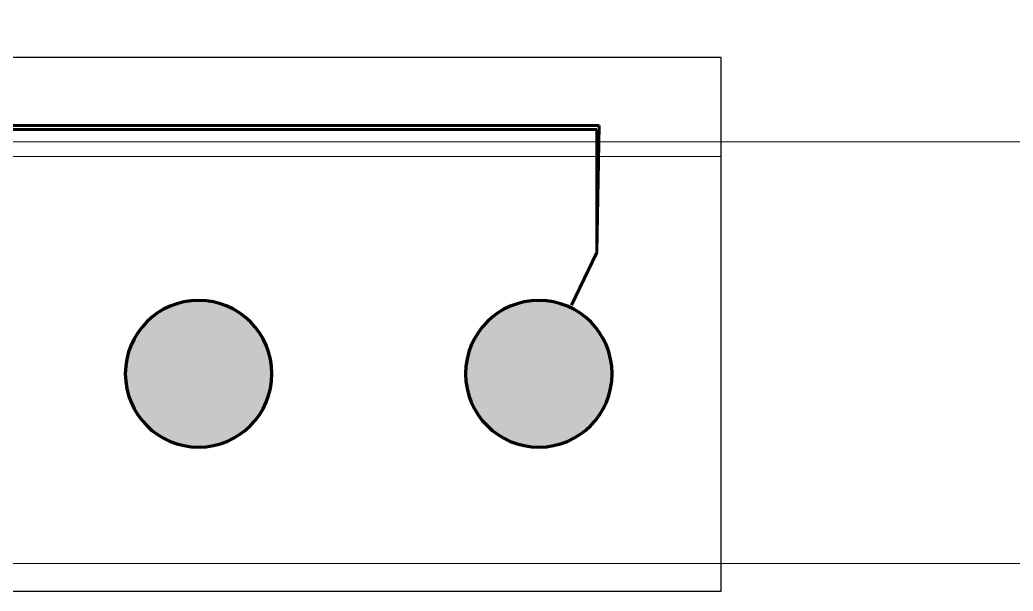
# Model space of a CAD drawing. Header units: inches. Extents: x 3.6 to 56.9, y 3.5 to 76.6.
# Drawn here: x 20.52 to 30.73, y 3.49 to 9.36 of the extents above; entities that cross this region are included whole.
import ezdxf

# ---------------------------------------------------------------- set-up
doc = ezdxf.new("R2010")
doc.units = ezdxf.units.IN
doc.header["$MEASUREMENT"] = 0
for name, color, linetype in [('board', 7, 'Continuous'), ('copper', 7, 'Continuous'), ('mask', 7, 'Continuous'), ('silk', 7, 'Continuous')]:
    doc.layers.add(name, color=color, linetype=linetype)

msp = doc.modelspace()

# ---------------------------------------------------------------- hatches: boundary and pattern name
at = {"layer": 'mask', "true_color": 0xffffff}
h = msp.add_hatch(color=7, dxfattribs=at)
edge = h.paths.add_edge_path()
edge.add_spline(control_points=[(22.354, 6.478), (22.77, 6.478), (23.108, 6.141), (23.108, 5.724), (23.108, 5.308), (22.77, 4.97), (22.354, 4.97), (21.937, 4.97), (21.6, 5.308), (21.6, 5.724), (21.6, 6.141), (21.937, 6.478), (22.354, 6.478)], knot_values=[0, 0, 0, 0, 1, 1, 1, 2, 2, 2, 3, 3, 3, 4, 4, 4, 4], degree=3, periodic=1)
h = msp.add_hatch(color=7, dxfattribs=at)
edge = h.paths.add_edge_path()
edge.add_spline(control_points=[(25.854, 6.478), (26.27, 6.478), (26.608, 6.141), (26.608, 5.724), (26.608, 5.308), (26.27, 4.97), (25.854, 4.97), (25.437, 4.97), (25.1, 5.308), (25.1, 5.724), (25.1, 6.141), (25.437, 6.478), (25.854, 6.478)], knot_values=[0, 0, 0, 0, 1, 1, 1, 2, 2, 2, 3, 3, 3, 4, 4, 4, 4], degree=3, periodic=1)

# ---------------------------------------------------------------- linework, layer by layer
at = {"layer": 'board', "color": 7, "lineweight": 20, "true_color": 0xffffff}
msp.add_lwpolyline([(3.636, 60.569), (56.833, 60.569), (56.833, 3.772), (3.636, 3.772), (3.636, 60.569)], dxfattribs=at)
msp.add_open_spline([(56.852, 12.165), (56.852, 12.165), (55.334, 10.643), (55.334, 10.643), (55.334, 10.643), (43.947, 10.643), (43.947, 10.643), (43.947, 10.643), (41.417, 8.109), (41.417, 8.109), (41.417, 8.109), (8.776, 8.109), (8.776, 8.109), (8.776, 8.109), (6.246, 10.643), (6.246, 10.643), (6.246, 10.643), (4.711, 10.643), (4.711, 10.643), (4.219, 10.587), (3.773, 10.94), (3.715, 11.431), (3.707, 11.498), (3.707, 11.571), (3.715, 11.64), (3.715, 11.64), (3.715, 75.509), (3.715, 75.509), (3.657, 76.002), (4.01, 76.448), (4.501, 76.506), (4.571, 76.514), (4.641, 76.514), (4.711, 76.506), (4.711, 76.506), (55.856, 76.506), (55.856, 76.506), (56.349, 76.564), (56.795, 76.21), (56.852, 75.718), (56.86, 75.648), (56.86, 75.578), (56.852, 75.509), (56.852, 75.509), (56.852, 12.165), (56.852, 12.165)], degree=3, knots=[0, 0, 0, 0, 1, 1, 1, 2, 2, 2, 3, 3, 3, 4, 4, 4, 5, 5, 5, 6, 6, 6, 7, 7, 7, 8, 8, 8, 9, 9, 9, 10, 10, 10, 11, 11, 11, 12, 12, 12, 13, 13, 13, 14, 14, 14, 15, 15, 15, 15], dxfattribs=at)
at = {"layer": 'copper', "color": 7, "lineweight": 60, "true_color": 0xffffff}
for points in [[(26.474, 8.276), (18.871, 8.276)], [(26.449, 6.973), (26.474, 8.276)], [(18.869, 8.236), (26.449, 8.236)], [(26.449, 8.236), (26.449, 6.973)], [(26.449, 6.973), (26.19, 6.43)], [(26.19, 6.43), (26.449, 6.973)]]:
    msp.add_lwpolyline(points, dxfattribs=at)
at = {"layer": 'copper', "color": 7, "lineweight": 50, "true_color": 0xffffff}
for points in [[(22.354, 6.478), (22.77, 6.478), (23.108, 6.141), (23.108, 5.724), (23.108, 5.308), (22.77, 4.97), (22.354, 4.97), (21.937, 4.97), (21.6, 5.308), (21.6, 5.724), (21.6, 6.141), (21.937, 6.478), (22.354, 6.478)], [(25.854, 6.478), (26.27, 6.478), (26.608, 6.141), (26.608, 5.724), (26.608, 5.308), (26.27, 4.97), (25.854, 4.97), (25.437, 4.97), (25.1, 5.308), (25.1, 5.724), (25.1, 6.141), (25.437, 6.478), (25.854, 6.478)]]:
    msp.add_open_spline(points, degree=3, knots=[0, 0, 0, 0, 1, 1, 1, 2, 2, 2, 3, 3, 3, 4, 4, 4, 4], dxfattribs=at)
at = {"layer": 'mask', "lineweight": 0}
for points in [[(22.354, 6.478), (22.77, 6.478), (23.108, 6.141), (23.108, 5.724), (23.108, 5.308), (22.77, 4.97), (22.354, 4.97), (21.937, 4.97), (21.6, 5.308), (21.6, 5.724), (21.6, 6.141), (21.937, 6.478), (22.354, 6.478)], [(25.854, 6.478), (26.27, 6.478), (26.608, 6.141), (26.608, 5.724), (26.608, 5.308), (26.27, 4.97), (25.854, 4.97), (25.437, 4.97), (25.1, 5.308), (25.1, 5.724), (25.1, 6.141), (25.437, 6.478), (25.854, 6.478)]]:
    msp.add_open_spline(points, degree=3, knots=[0, 0, 0, 0, 1, 1, 1, 2, 2, 2, 3, 3, 3, 4, 4, 4, 4], dxfattribs=at)
at = {"layer": 'mask', "color": 7, "lineweight": 80, "true_color": 0xffffff}
for points in [[(22.354, 6.478), (22.77, 6.478), (23.108, 6.141), (23.108, 5.724), (23.108, 5.308), (22.77, 4.97), (22.354, 4.97), (21.937, 4.97), (21.6, 5.308), (21.6, 5.724), (21.6, 6.141), (21.937, 6.478), (22.354, 6.478)], [(25.854, 6.478), (26.27, 6.478), (26.608, 6.141), (26.608, 5.724), (26.608, 5.308), (26.27, 4.97), (25.854, 4.97), (25.437, 4.97), (25.1, 5.308), (25.1, 5.724), (25.1, 6.141), (25.437, 6.478), (25.854, 6.478)]]:
    msp.add_open_spline(points, degree=3, knots=[0, 0, 0, 0, 1, 1, 1, 2, 2, 2, 3, 3, 3, 4, 4, 4, 4], dxfattribs=at)
at = {"layer": 'silk', "color": 7, "lineweight": 20, "true_color": 0xffffff}
msp.add_lwpolyline([(3.636, 60.569), (56.833, 60.569), (56.833, 3.772), (3.636, 3.772), (3.636, 60.569)], dxfattribs=at)
at = {"layer": 'silk', "color": 7, "lineweight": 25, "true_color": 0xffffff}
for points in [[(27.731, 8.976), (13.477, 8.976)], [(27.731, 3.489), (27.731, 8.976)], [(13.477, 3.489), (27.731, 3.489)]]:
    msp.add_lwpolyline(points, dxfattribs=at)
at = {"layer": 'silk', "color": 7, "lineweight": 13, "true_color": 0xffffff}
msp.add_lwpolyline([(27.731, 7.96), (13.477, 7.96)], dxfattribs=at)
at = {"layer": 'silk', "lineweight": 0}
for points in [[(22.354, 6.478), (22.77, 6.478), (23.108, 6.141), (23.108, 5.724), (23.108, 5.308), (22.77, 4.97), (22.354, 4.97), (21.937, 4.97), (21.6, 5.308), (21.6, 5.724), (21.6, 6.141), (21.937, 6.478), (22.354, 6.478)], [(25.854, 6.478), (26.27, 6.478), (26.608, 6.141), (26.608, 5.724), (26.608, 5.308), (26.27, 4.97), (25.854, 4.97), (25.437, 4.97), (25.1, 5.308), (25.1, 5.724), (25.1, 6.141), (25.437, 6.478), (25.854, 6.478)]]:
    msp.add_open_spline(points, degree=3, knots=[0, 0, 0, 0, 1, 1, 1, 2, 2, 2, 3, 3, 3, 4, 4, 4, 4], dxfattribs=at)
at = {"layer": 'silk', "color": 18, "lineweight": 80, "true_color": 0x000000}
for points in [[(22.354, 6.478), (22.77, 6.478), (23.108, 6.141), (23.108, 5.724), (23.108, 5.308), (22.77, 4.97), (22.354, 4.97), (21.937, 4.97), (21.6, 5.308), (21.6, 5.724), (21.6, 6.141), (21.937, 6.478), (22.354, 6.478)], [(25.854, 6.478), (26.27, 6.478), (26.608, 6.141), (26.608, 5.724), (26.608, 5.308), (26.27, 4.97), (25.854, 4.97), (25.437, 4.97), (25.1, 5.308), (25.1, 5.724), (25.1, 6.141), (25.437, 6.478), (25.854, 6.478)]]:
    msp.add_open_spline(points, degree=3, knots=[0, 0, 0, 0, 1, 1, 1, 2, 2, 2, 3, 3, 3, 4, 4, 4, 4], dxfattribs=at)

doc.saveas('drawing.dxf')
